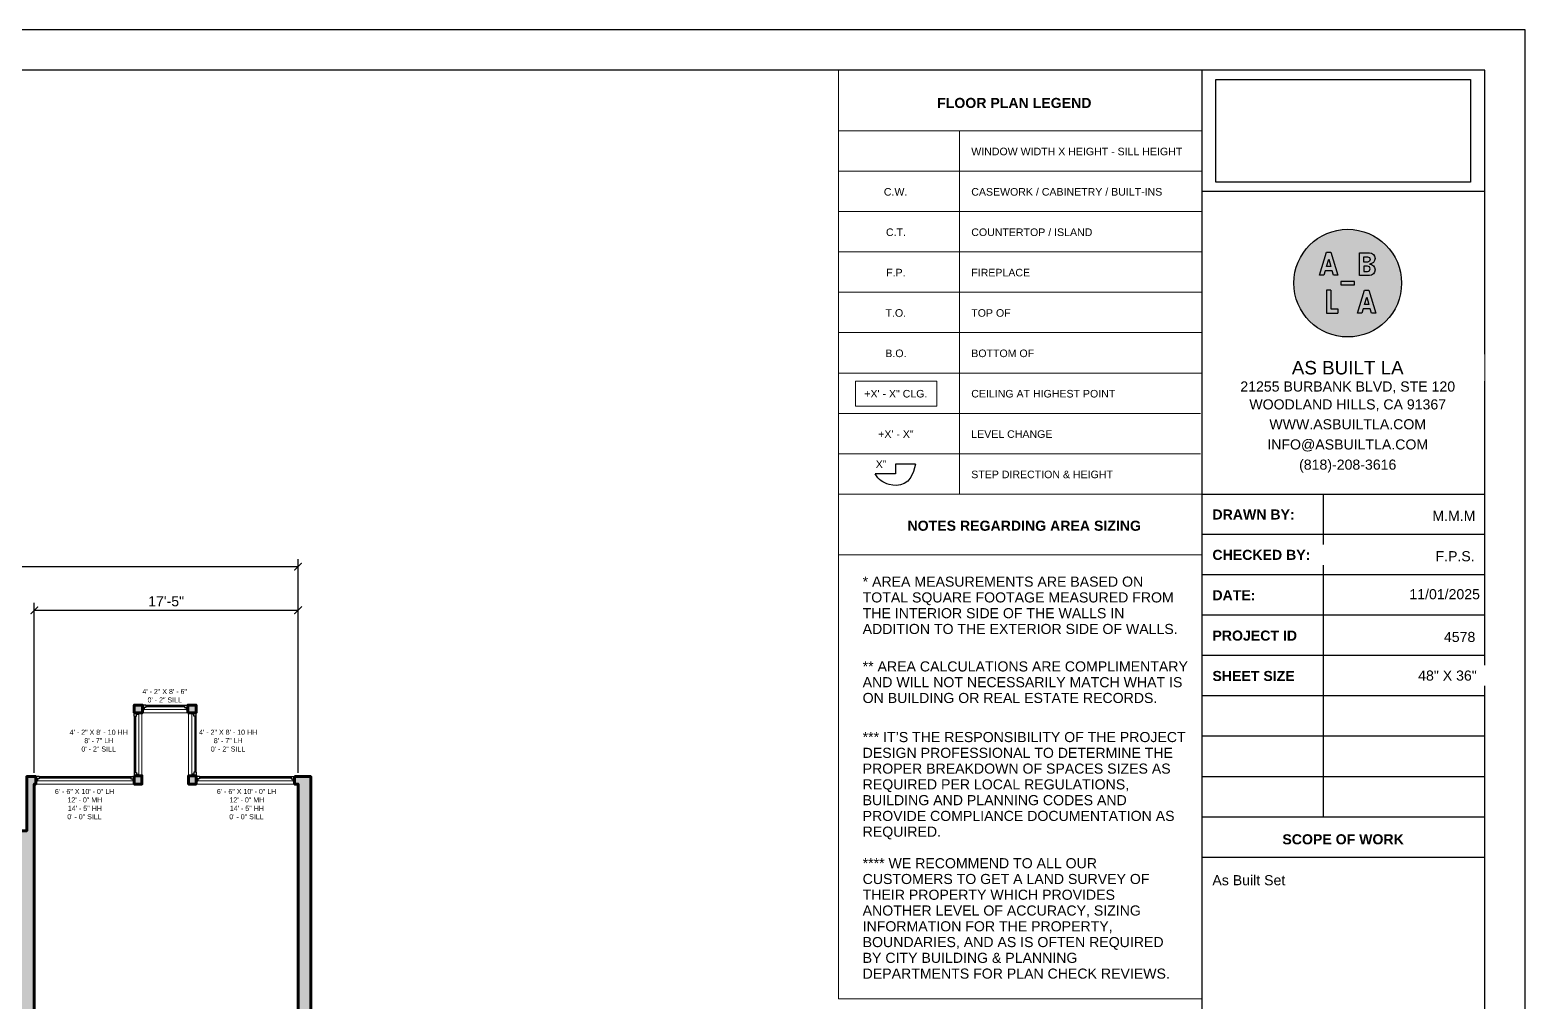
# Model space of a CAD drawing. Header units: inches. Extents: x -2078 to 106214, y -964 to 6385.
# Drawn here: x 70781 to 71966, y 4463 to 5233 of the extents above; entities that cross this region are included whole.
import ezdxf

# ---------------------------------------------------------------- set-up
doc = ezdxf.new("R2010")
doc.units = ezdxf.units.IN
doc.header["$MEASUREMENT"] = 0
doc.set_wipeout_variables(frame=1)
for name, color, linetype, lineweight in [('A-ANNO', 2, 'Continuous', 5), ('A-ANNO-DIMS', 1, 'Continuous', 9), ('A-DETAIL-2', 20, 'Continuous', 25), ('A-DETAIL-3', 40, 'Continuous', 15), ('A-GLAZ', 2, 'Continuous', 30), ('A-WALL', 3, 'Continuous', 40), ('A-WINDOWS', 2, 'Continuous', 18)]:
    doc.layers.add(name, color=color, linetype=linetype, lineweight=lineweight)
doc.layers.add('A-HATCH', color=9, linetype='Continuous')
doc.layers.add('A-TB', color=7, linetype='Continuous')
doc.styles.add('Arial_1', font='arial.ttf', dxfattribs={"height": 0.0625})
doc.styles.add('Arial_3', font='arial.ttf', dxfattribs={"height": 0.125})
doc.styles.add('Arial_5', font='arial.ttf', dxfattribs={"height": 0.09375})
doc.styles.add('Arial_B_2', font='arialbd.ttf', dxfattribs={"height": 0.125})
doc.styles.add('JC', font='arial.ttf', dxfattribs={"height": 0.125})
doc.dimstyles.new('JC-DIMS', dxfattribs={"dimtxt": 0.125, "dimasz": 0.09375, "dimexe": 0.09375, "dimexo": 0.09375, "dimgap": 0.046875, "dimtad": 1, "dimdec": 1, "dimzin": 0, "dimdsep": 46, "dimlunit": 4, "dimtxsty": 'JC', "dimblk": 'ARCHTICK', "dimcen": 0.09, "dimclrd": 1, "dimclre": 1, "dimclrt": 256, "dimadec": 0, "dimazin": 0, "dimtfac": 1, "dimtdec": 1, "dimtofl": 0, "dimtmove": 1, "dimatfit": 3, "dimfxl": 1, "dimtolj": 1, "dimtzin": 0, "dimarcsym": 0})
picture_1 = doc.add_image_def('image1.png', size_in_pixel=(151, 61))

# ---------------------------------------------------------------- blocks, each defined once
blk = doc.blocks.new('JC_FIXED WINDOW - MUNTIN - FIXED WINDOW-1510400-Seaver 3RD FL')
at = {"layer": 'A-GLAZ'}
for p, q in [((-39, 3), (-39, -3)), ((-36.25, 3), (-39, 3)), ((-38.5, 3), (-38.5, 1.25)), ((-38.5, 1.25), (-37.75, 1.25)), ((-36.25, 1.25), (-37.75, 1.25)), ((-37.75, 1.25), (-37.75, -0.5)), ((-36.25, 3), (-36.25, 1.25)), ((36.25, 3), (39, 3)), ((36.25, 3), (36.25, 1.25)), ((36.25, 1.25), (38.5, 1.25)), ((37.75, 1.25), (37.75, -0.5)), ((38.5, 3), (38.5, 1.25)), ((39, 3), (39, -3)), ((-39, -0.5), (-37.75, -0.5)), ((37.75, -0.5), (39, -0.5))]:
    blk.add_line(p, q, dxfattribs=at)
at = {"layer": 'A-GLAZ', "lineweight": 9}
for p, q in [((36.25, 3), (-36.25, 3)), ((37.75, -0.5), (-37.75, -0.5))]:
    blk.add_line(p, q, dxfattribs=at)
at = {"layer": 'A-GLAZ', "lineweight": 40}
blk.add_line((-36.25, 2.125), (36.25, 2.125), dxfattribs=at)
at = {"layer": 'A-WINDOWS'}
for p, q in [((39, 3), (-39, 3)), ((-39, -3), (39, -3))]:
    blk.add_line(p, q, dxfattribs=at)
blk = doc.blocks.new('JC_FIXED WINDOW - MUNTIN - FIXED WINDOW-1510801-Seaver 3RD FL')
at = {"layer": 'A-GLAZ'}
for p, q in [((-25, 3), (-25, -3)), ((-22.25, 3), (-25, 3)), ((-24.5, 3), (-24.5, 1.25)), ((-24.5, 1.25), (-23.75, 1.25)), ((-22.25, 1.25), (-23.75, 1.25)), ((-23.75, 1.25), (-23.75, -0.5)), ((-22.25, 3), (-22.25, 1.25)), ((22.25, 3), (25, 3)), ((22.25, 3), (22.25, 1.25)), ((22.25, 1.25), (24.5, 1.25)), ((23.75, 1.25), (23.75, -0.5)), ((24.5, 3), (24.5, 1.25)), ((25, 3), (25, -3)), ((-25, -0.5), (-23.75, -0.5)), ((23.75, -0.5), (25, -0.5))]:
    blk.add_line(p, q, dxfattribs=at)
at = {"layer": 'A-GLAZ', "lineweight": 9}
for p, q in [((22.25, 3), (-22.25, 3)), ((23.75, -0.5), (-23.75, -0.5))]:
    blk.add_line(p, q, dxfattribs=at)
at = {"layer": 'A-GLAZ', "lineweight": 40}
blk.add_line((-22.25, 2.125), (22.25, 2.125), dxfattribs=at)
at = {"layer": 'A-WINDOWS'}
for p, q in [((25, 3), (-25, 3)), ((-25, -3), (25, -3))]:
    blk.add_line(p, q, dxfattribs=at)
blk = doc.blocks.new('JC_FIXED WINDOW - MUNTIN - FIXED WINDOW-1510706-Seaver 3RD FL')
at = {"layer": 'A-GLAZ'}
for p, q in [((-18, 3), (-18, -3)), ((-15.25, 3), (-18, 3)), ((-17.5, 3), (-17.5, 1.25)), ((-17.5, 1.25), (-16.75, 1.25)), ((-15.25, 1.25), (-16.75, 1.25)), ((-16.75, 1.25), (-16.75, -0.5)), ((-15.25, 3), (-15.25, 1.25)), ((15.25, 3), (18, 3)), ((15.25, 3), (15.25, 1.25)), ((15.25, 1.25), (17.5, 1.25)), ((16.75, 1.25), (16.75, -0.5)), ((17.5, 3), (17.5, 1.25)), ((18, 3), (18, -3)), ((-18, -0.5), (-16.75, -0.5)), ((16.75, -0.5), (18, -0.5))]:
    blk.add_line(p, q, dxfattribs=at)
at = {"layer": 'A-GLAZ', "lineweight": 9}
for p, q in [((15.25, 3), (-15.25, 3)), ((16.75, -0.5), (-16.75, -0.5))]:
    blk.add_line(p, q, dxfattribs=at)
at = {"layer": 'A-GLAZ', "lineweight": 40}
blk.add_line((-15.25, 2.125), (15.25, 2.125), dxfattribs=at)
at = {"layer": 'A-WINDOWS'}
for p, q in [((18, 3), (-18, 3)), ((-18, -3), (18, -3))]:
    blk.add_line(p, q, dxfattribs=at)
blk = doc.blocks.new('_ArchTick')
at = {"color": 0, "linetype": 'ByBlock', "const_width": 0.15}
blk.add_lwpolyline([(-0.5, -0.5), (0.5, 0.5)], dxfattribs=at)
blk = doc.blocks.new('*D2600')
at = {"layer": 'A-ANNO-DIMS', "color": 1, "lineweight": -2, "transparency": 16777216}
for p, q in [((69798.7, 4591.9), (69798.7, 4813.2)), ((70993.7, 4643.8), (70993.7, 4813.2)), ((69798.7, 4807.2), (70993.7, 4807.2))]:
    blk.add_line(p, q, dxfattribs=at)
at = {"layer": 'Defpoints', "color": 0, "transparency": 16777216}
for p in [(70993.7, 4807.2), (70993.7, 4637.8), (69798.7, 4585.9)]:
    blk.add_point(p, dxfattribs=at)
at = {"layer": 'A-ANNO-DIMS', "color": 1, "lineweight": -2, "transparency": 16777216, "xscale": 6, "yscale": 6, "zscale": 6, "rotation": 180}
blk.add_blockref('_ArchTick', (69798.7, 4807.2), dxfattribs=at)
at = {"layer": 'A-ANNO-DIMS', "color": 1, "lineweight": -2, "transparency": 16777216, "xscale": 6, "yscale": 6, "zscale": 6}
blk.add_blockref('_ArchTick', (70993.7, 4807.2), dxfattribs=at)
at = {"layer": 'A-ANNO-DIMS', "color": 2, "transparency": 16777216, "insert": (70396.2, 4814.3), "char_height": 8, "attachment_point": 5, "style": 'JC'}
blk.add_mtext('\\A1;99\'-7"', dxfattribs=at)
blk = doc.blocks.new('*D2542')
at = {"layer": 'A-ANNO-DIMS', "color": 1, "lineweight": -2, "transparency": 16777216}
for p, q in [((70784.7, 4643.8), (70784.7, 4778.6)), ((70993.7, 4643.8), (70993.7, 4778.6)), ((70784.7, 4772.6), (70993.7, 4772.6))]:
    blk.add_line(p, q, dxfattribs=at)
at = {"layer": 'Defpoints', "color": 0, "transparency": 16777216}
for p in [(70993.7, 4772.6), (70784.7, 4637.8), (70993.7, 4637.8)]:
    blk.add_point(p, dxfattribs=at)
at = {"layer": 'A-ANNO-DIMS', "color": 1, "lineweight": -2, "transparency": 16777216, "xscale": 6, "yscale": 6, "zscale": 6, "rotation": 180}
blk.add_blockref('_ArchTick', (70784.7, 4772.6), dxfattribs=at)
at = {"layer": 'A-ANNO-DIMS', "color": 1, "lineweight": -2, "transparency": 16777216, "xscale": 6, "yscale": 6, "zscale": 6}
blk.add_blockref('_ArchTick', (70993.7, 4772.6), dxfattribs=at)
at = {"layer": 'A-ANNO-DIMS', "color": 2, "transparency": 16777216, "insert": (70889.2, 4779.7), "char_height": 8, "attachment_point": 5, "style": 'JC'}
blk.add_mtext('\\A1;17\'-5"', dxfattribs=at)
blk = doc.blocks.new('JC_TB_48x36 - JC_TB_3624-1264225-Floor Plans')
at = {"layer": 'A-TB'}
for p, q in [((47.997, 24.012), (-0.003, 24.012)), ((47.997, -11.988), (47.997, 24.012)), ((47.497, 23.512), (0.747, 23.512)), ((43.997, 23.512), (43.997, -11.488)), ((47.497, -11.488), (47.497, 23.512)), ((47.497, 22.012), (43.997, 22.012)), ((47.497, 18.262), (43.997, 18.262)), ((45.497, 18.262), (45.497, 14.263)), ((47.497, 17.762), (43.997, 17.762)), ((47.497, 17.263), (43.997, 17.263)), ((47.497, 16.763), (43.997, 16.763)), ((47.497, 16.263), (43.997, 16.263)), ((47.497, 15.763), (43.997, 15.763)), ((47.497, 15.263), (43.997, 15.263)), ((47.497, 14.763), (43.997, 14.763)), ((47.497, 14.263), (43.997, 14.263)), ((47.497, 13.763), (43.997, 13.763))]:
    blk.add_line(p, q, dxfattribs=at)
at = {"layer": 'A-TB', "char_height": 0.125, "attachment_point": 1, "bg_fill": 2}
for s, insert, width, style in [('(818)-208-3616', (45.182, 18.691), 1.44556, 'Arial_3'), ('SCOPE OF WORK', (44.992, 14.05), 1.82747, 'Arial_B_2')]:
    blk.add_mtext(s, dxfattribs=dict(at, insert=insert, width=width, style=style))
for s, insert, width, style in [('21255 Burbank Blvd, Ste 120', (44.596, 19.632), 2.74909, 'Arial_3'), ('INFO@ASBUILTLA.COM', (44.738, 18.941), 2.41138, 'Arial_3'), ('DRAWN BY:', (44.126, 18.073), 1.22463, 'Arial_B_2'), ('CHECKED BY:', (44.126, 17.573), 1.4645, 'Arial_B_2'), ('DATE:', (44.126, 17.073), 0.63441, 'Arial_B_2'), ('PROJECT ID', (44.126, 16.573), 1.26566, 'Arial_B_2'), ('SHEET SIZE', (44.126, 16.073), 1.23725, 'Arial_B_2'), ('48" X 36"', (46.673, 16.078), 0.87428, 'Arial_3')]:
    blk.add_mtext(s, dxfattribs=dict(at, insert=insert, width=width, style=style))
at = {"layer": 'A-TB', "insert": (44.513, 19.437), "char_height": 0.125, "width": 2.95425, "attachment_point": 1, "style": 'Arial_3', "bg_fill": 2}
blk.add_mtext('WOODLAND HILLS, CA 91367', dxfattribs=at)
at = {"layer": 'A-TB', "insert": (44.751, 19.191), "char_height": 0.125, "width": 2.37666, "attachment_point": 1, "style": 'Arial_3', "bg_fill": 2}
blk.add_mtext('WWW.ASBUILTLA.COM', dxfattribs=at)
blk = doc.blocks.new('Logo - ABLA - CAD Format')
at = {"layer": 'A-HATCH', "true_color": 0xc9ee63}
h = blk.add_hatch(color=71, dxfattribs=at)
h.dxf.hatch_style = 1
h.paths.add_polyline_path([(-0.707, 0.887), (-0.79, 0.617), (-0.624, 0.617)], flags=0)
h.paths.add_polyline_path([(0.595, 0.782), (0.736, 0.782, 1), (0.736, 0.977), (0.595, 0.977)], flags=0)
h.paths.add_polyline_path([(0.595, 0.438), (0.736, 0.438, 1), (0.736, 0.632), (0.595, 0.632)], flags=0)
h.paths.add_polyline_path([(0.624, -0.797), (0.79, -0.797), (0.707, -0.527)], flags=0)
h.paths.add_polyline_path([(-2, 0, 1), (2, 0, 1)])
h.paths.add_polyline_path([(0.803, 0.283), (0.44, 0.283), (0.44, 1.132), (0.803, 1.132, -1), (0.803, 0.707, -1)], flags=16)
h.paths.add_polyline_path([(0.736, 0.438), (0.595, 0.438), (0.595, 0.632), (0.736, 0.632, -1)], flags=0)
h.paths.add_polyline_path([(0.787, -0.267), (1.048, -1.116), (0.888, -1.116), (0.839, -0.957), (0.575, -0.957), (0.526, -1.116), (0.367, -1.116), (0.627, -0.267)], flags=16)
h.paths.add_polyline_path([(0.736, 0.782), (0.595, 0.782), (0.595, 0.977), (0.736, 0.977, -1)], flags=0)
h.paths.add_polyline_path([(0.707, -0.527), (0.79, -0.797), (0.624, -0.797)], flags=0)
h.paths.add_polyline_path([(0.25, 0.062), (0.25, -0.062), (-0.25, -0.062), (-0.25, 0.062)], flags=16)
h.paths.add_polyline_path([(-0.367, 0.298), (-0.526, 0.298), (-0.575, 0.458), (-0.839, 0.458), (-0.888, 0.298), (-1.048, 0.298), (-0.787, 1.147), (-0.627, 1.147)], flags=16)
h.paths.add_polyline_path([(-0.627, -0.267), (-0.627, -0.957), (-0.367, -0.957), (-0.367, -1.116), (-0.787, -1.116), (-0.787, -0.267)], flags=16)
h.paths.add_polyline_path([(-0.624, 0.617), (-0.79, 0.617), (-0.707, 0.887)], flags=0)
at = {"layer": 'A-HATCH'}
h = blk.add_hatch(color=250, dxfattribs=at)
h.dxf.hatch_style = 1
h.paths.add_polyline_path([(-0.627, 1.147), (-0.787, 1.147), (-1.048, 0.298), (-0.888, 0.298), (-0.839, 0.458), (-0.575, 0.458), (-0.526, 0.298), (-0.367, 0.298)])
h.paths.add_polyline_path([(-0.624, 0.617), (-0.79, 0.617), (-0.707, 0.887)], flags=16)
h.paths.add_polyline_path([(0.44, 0.283), (0.803, 0.283, 1), (0.803, 0.707, 1), (0.803, 1.132), (0.44, 1.132)])
h.paths.add_polyline_path([(0.595, 0.438), (0.595, 0.632), (0.736, 0.632, -1), (0.736, 0.438)], flags=16)
h.paths.add_polyline_path([(0.595, 0.782), (0.595, 0.977), (0.736, 0.977, -1), (0.736, 0.782)], flags=16)
h.paths.add_polyline_path([(0.367, -1.116), (0.526, -1.116), (0.575, -0.957), (0.839, -0.957), (0.888, -1.116), (1.048, -1.116), (0.787, -0.267), (0.627, -0.267)])
h.paths.add_polyline_path([(0.707, -0.527), (0.79, -0.797), (0.624, -0.797)], flags=16)
h.paths.add_polyline_path([(0.25, -0.062), (0.25, 0.062), (-0.25, 0.062), (-0.25, -0.062)])
h.paths.add_polyline_path([(-0.787, -1.116), (-0.367, -1.116), (-0.367, -0.957), (-0.627, -0.957), (-0.627, -0.267), (-0.787, -0.267)])
at = {"layer": 'A-HATCH', "true_color": 0xc9ee63}
h = blk.add_hatch(color=71, dxfattribs=at)
h.dxf.hatch_style = 1
h.paths.add_polyline_path([(-0.707, 0.887), (-0.79, 0.617), (-0.624, 0.617)])
h.paths.add_polyline_path([(0.736, 0.782, 1), (0.736, 0.977), (0.595, 0.977), (0.595, 0.782)])
h.paths.add_polyline_path([(0.595, 0.632), (0.595, 0.438), (0.736, 0.438, 1), (0.736, 0.632)])
h.paths.add_polyline_path([(0.624, -0.797), (0.79, -0.797), (0.707, -0.527)])
blk.add_circle((0, 0), 2)
at = {"layer": 'A-HATCH', "color": 250}
for points in [[(-0.627, 1.147), (-0.367, 0.298), (-0.526, 0.298), (-0.575, 0.458), (-0.839, 0.458), (-0.888, 0.298), (-1.048, 0.298), (-0.787, 1.147)], [(-0.707, 0.887), (-0.624, 0.617), (-0.79, 0.617)], [(0.25, 0.062), (-0.25, 0.062), (-0.25, -0.062), (0.25, -0.062)], [(0.787, -0.267), (1.048, -1.116), (0.888, -1.116), (0.839, -0.957), (0.575, -0.957), (0.526, -1.116), (0.367, -1.116), (0.627, -0.267)], [(0.707, -0.527), (0.79, -0.797), (0.624, -0.797)]]:
    blk.add_lwpolyline(points, close=True, dxfattribs=at)
for points in [[(0.803, 0.707, -1), (0.803, 0.283), (0.44, 0.283), (0.44, 1.132), (0.803, 1.132, -1)], [(0.595, 0.977), (0.736, 0.977, -1), (0.736, 0.782), (0.595, 0.782)], [(0.595, 0.438), (0.736, 0.438, 1), (0.736, 0.632), (0.595, 0.632)]]:
    blk.add_lwpolyline(points, format="xyb", close=True, dxfattribs=at)
for points in [[(-0.787, -0.267), (-0.787, -1.116), (-0.367, -1.116)], [(-0.627, -0.267), (-0.787, -0.267)], [(-0.627, -0.267), (-0.627, -0.957), (-0.367, -0.957)], [(-0.367, -0.957), (-0.367, -1.116)]]:
    blk.add_lwpolyline(points, dxfattribs=at)
blk = doc.blocks.new('TB-INFO-ABLA')
blk.add_wipeout([(168, 180), (168, 0), (0, 0), (0, 180)])
blk.add_wipeout([(168, 180), (168, 0), (0, 0), (0, 180)])
at = {"xscale": 16, "yscale": 16, "zscale": 16}
blk.add_blockref('Logo - ABLA - CAD Format', (86.6, 125.44), dxfattribs=at)
at = {"char_height": 6, "width": 168.6195, "attachment_point": 2, "style": 'JC', "bg_fill": 2}
for s, insert in [('21255 BURBANK BLVD, STE 120', (86.6, 66.99)), ('(818)-208-3616', (86.6, 20.54))]:
    blk.add_mtext(s, dxfattribs=dict(at, insert=insert))
for s, insert in [('WOODLAND HILLS, CA 91367', (86.6, 56.36)), ('INFO@ASBUILTLA.COM', (86.6, 32.54))]:
    blk.add_mtext(s, dxfattribs=dict(at, insert=insert))
at = {"insert": (86.6, 44.54), "char_height": 6, "width": 168.6195, "attachment_point": 2, "style": 'JC', "bg_fill": 2}
blk.add_mtext('WWW.ASBUILTLA.COM', dxfattribs=at)
blk.add_lwpolyline([(168, 180), (0, 180), (0, 0), (168, 0)], close=True)
at = {"insert": (86.6, 75.11), "char_height": 8, "width": 154.3467, "attachment_point": 5, "style": 'JC', "bg_fill": 2}
blk.add_mtext('AS BUILT LA ', dxfattribs=at)

msp = doc.modelspace()

# ---------------------------------------------------------------- hatches: boundary and pattern name
at = {"layer": 'A-HATCH'}
h = msp.add_hatch(color=256, dxfattribs=at)
h.dxf.hatch_style = 1
h.paths.add_polyline_path([(70067.139, 3713.046), (70053.274, 3721.031), (70017.589, 3659.073), (70031.453, 3651.088)])
h.paths.add_polyline_path([(70112.557, 3791.901), (70098.692, 3799.887), (70063.256, 3738.362), (70077.121, 3730.376)])
h.paths.add_polyline_path([(70136.04, 3832.672), (70141.947, 3842.928), (70134.646, 3847.133), (70136.117, 3849.686), (70130.051, 3853.179), (70128.581, 3850.626), (70128.082, 3850.914), (70120.757, 3838.197), (70106.525, 3846.394), (70105.527, 3844.661), (69910.997, 3956.703), (69915.466, 3964.573), (69909.379, 3968.029), (69852.844, 3868.46), (69858.932, 3865.004), (69907.541, 3950.616), (70102.033, 3838.595), (70100.536, 3835.996), (70114.768, 3827.798), (70108.674, 3817.218), (70122.539, 3809.232), (70129.052, 3820.54), (70163.918, 3800.459), (70170.905, 3812.591)])
h.paths.add_polyline_path([(69993.023, 3584.364), (69979.158, 3592.349), (69956.054, 3552.236), (69748.317, 3670.187), (69841.157, 3833.698), (69835.069, 3837.154), (69739.761, 3669.295), (69805.674, 3631.87), (69769.003, 3567.285), (69852.485, 3519.885), (69856.435, 3526.842), (69814.956, 3550.393), (69814.883, 3550.356), (69814.917, 3550.416), (69779.91, 3570.292), (69812.631, 3627.92), (69953.559, 3547.903), (69943.472, 3530.391), (69957.337, 3522.406)])
h.paths.add_polyline_path([(70009.403, 3612.804), (70043.697, 3593.052), (70050.684, 3605.183), (70016.39, 3624.935), (70021.471, 3633.757), (70007.607, 3641.742), (69989.14, 3609.68), (70003.005, 3601.695)])
h.paths.add_polyline_path([(69922.798, 3382.341), (69929.249, 3393.627), (69894.58, 3413.445), (69901.438, 3425.353), (69887.573, 3433.338), (69880.689, 3421.386), (69607.377, 3577.621), (69600.926, 3566.335), (69602.014, 3565.713), (69600.029, 3562.24), (69714.627, 3496.732), (69716.612, 3500.205)])
h.paths.add_polyline_path([(69947.355, 3505.075), (69933.49, 3513.061), (69897.555, 3450.669), (69911.42, 3442.684)])
h.paths.add_polyline_path([(70178.47, 3923.219), (70180.172, 3923.219), (70180.172, 3930.219), (70174.423, 3930.219), (70170.977, 3924.236), (70177.043, 3920.742)])
h.paths.add_polyline_path([(70277.746, 3930.219), (70264.172, 3930.219), (70264.172, 3923.219), (70265.865, 3923.219), (70265.865, 3916.219), (70279.091, 3916.219), (70279.091, 3874.903), (70291.091, 3874.903), (70291.091, 3916.219), (70303.108, 3916.219), (70303.108, 3930.219), (70290.746, 3930.219), (70290.746, 3946.903), (70287.746, 3946.903), (70287.746, 4171.903), (70322.358, 4171.903), (70322.358, 4178.903), (70271.051, 4178.903), (70271.051, 4171.903), (70280.746, 4171.903), (70280.746, 3946.903), (70277.746, 3946.903)])
h.paths.add_polyline_path([(70393.108, 3916.219), (70393.108, 3930.219), (70323.108, 3930.219), (70323.108, 3916.219)])
h.paths.add_polyline_path([(70485.608, 3916.219), (70485.608, 3930.219), (70413.108, 3930.219), (70413.108, 3916.219)])
h.paths.add_polyline_path([(70517.984, 3920.219), (70517.984, 3877.903), (70530.984, 3877.903), (70530.984, 3920.219), (70542.874, 3920.219), (70542.888, 3932.903), (70529.984, 3932.903), (70529.984, 3948.903), (70517.984, 3948.903), (70517.984, 3932.903), (70505.608, 3932.903), (70505.608, 3916.219), (70505.824, 3916.219), (70505.824, 3920.219)])
h.paths.add_polyline_path([(70562.874, 3932.903), (70562.874, 3914.219), (70633.489, 3914.219), (70633.489, 3928.219), (70615.746, 3928.219), (70615.746, 4120.395), (70685.239, 4120.395), (70685.239, 4099.432), (70756.746, 4099.432), (70756.746, 3928.219), (70745.824, 3928.219), (70745.824, 3920.219), (70759.622, 3920.219), (70759.622, 3878.903), (70777.746, 3878.903), (70777.746, 3858.395), (70791.574, 3858.395), (70791.574, 3866.395), (70787.746, 3866.395), (70787.746, 4136.837), (70787.746, 4145.77), (70761.746, 4145.77), (70761.746, 4146.27), (70756.746, 4146.27), (70756.746, 4104.432), (70690.239, 4104.432), (70690.239, 4125.395), (70615.746, 4125.395), (70615.746, 4178.903), (70575.239, 4178.903), (70575.239, 4171.903), (70610.746, 4171.903), (70610.746, 3932.903)])
h.paths.add_polyline_path([(70725.324, 3914.219), (70725.324, 3920.219), (70725.824, 3920.219), (70725.824, 3928.219), (70653.489, 3928.219), (70653.489, 3914.219)], flags=17)
h.paths.add_polyline_path([(70993.746, 3866.395), (70993.574, 3866.395), (70993.574, 3858.395), (71019.746, 3858.395), (71019.746, 3882.572), (71023.122, 3882.572), (71023.122, 3890.572), (71019.746, 3890.572), (71019.746, 4146.438), (71003.746, 4146.438), (71003.746, 4146.403), (70993.746, 4146.403), (70993.746, 4138.837)])
h.paths.add_polyline_path([(71003.746, 4331.403), (70993.746, 4331.403), (70993.746, 4290.204), (70993.746, 4286.403), (71003.746, 4286.403), (71003.746, 4287.438), (71019.746, 4287.438), (71019.746, 4348.286), (71003.746, 4348.286)])
h.paths.add_polyline_path([(70993.746, 4386.403), (71003.746, 4386.403), (71003.746, 4384.286), (71019.746, 4384.286), (71019.746, 4408.286), (71020.622, 4408.286), (71020.622, 4418.286), (71019.746, 4418.286), (71019.746, 4435.438), (71003.746, 4435.438), (71003.746, 4640.802), (70990.934, 4640.802), (70990.934, 4634.802), (70993.746, 4634.802)])
h.paths.add_polyline_path([(70784.746, 4634.802), (70785.934, 4634.802), (70785.934, 4640.802), (70778.746, 4640.802), (70778.746, 4597.903), (70742.239, 4597.903), (70742.239, 4585.903), (70754.746, 4585.903), (70754.746, 4298.903), (70713.239, 4298.903), (70713.239, 4291.903), (70756.746, 4291.903), (70756.746, 4286.52), (70761.746, 4286.52), (70761.746, 4287.182), (70784.746, 4287.182), (70784.746, 4290.204), (70785.746, 4290.204), (70785.746, 4292.204), (70784.746, 4292.204)])
h.paths.add_polyline_path([(70869.934, 4641.397), (70863.934, 4641.397), (70863.934, 4640.802), (70863.934, 4634.802), (70869.934, 4634.802)])
h.paths.add_polyline_path([(70912.934, 4640.802), (70912.934, 4641.403), (70906.934, 4641.403), (70906.934, 4634.802), (70912.934, 4634.802)])
h.paths.add_polyline_path([(70863.934, 4691.397), (70869.934, 4691.397), (70869.934, 4691.403), (70870.434, 4691.403), (70870.434, 4697.403), (70863.934, 4697.403)])
h.paths.add_polyline_path([(70912.934, 4691.403), (70912.934, 4697.403), (70906.434, 4697.403), (70906.434, 4691.403), (70906.934, 4691.403)])
h.paths.add_polyline_path([(70722.239, 4585.903), (70722.239, 4597.903), (70722.239, 4607.903), (70650.489, 4607.903), (70650.489, 4585.903)])
h.paths.add_polyline_path([(70560.989, 4607.903), (70560.989, 4585.903), (70630.489, 4585.903), (70630.489, 4607.903)], flags=17)
h.paths.add_polyline_path([(70513.746, 4572.152), (70518.746, 4572.152), (70518.746, 4298.903), (70480.239, 4298.903), (70480.239, 4291.903), (70677.239, 4291.903), (70677.239, 4298.903), (70524.746, 4298.903), (70524.746, 4572.152), (70526.746, 4572.152), (70526.746, 4585.903), (70540.989, 4585.903), (70540.989, 4601.903), (70528.488, 4601.903), (70528.488, 4643.219), (70515.488, 4643.219), (70515.488, 4601.903), (70501.583, 4601.903), (70501.583, 4585.903), (70513.746, 4585.903)])
h.paths.add_polyline_path([(70285.746, 4298.903), (70285.746, 4570.152), (70286.746, 4570.152), (70286.746, 4585.903), (70299.254, 4585.903), (70299.254, 4597.903), (70299.254, 4600.903), (70288.731, 4600.903), (70288.731, 4642.219), (70275.731, 4642.219), (70275.731, 4600.903), (70261.754, 4600.903), (70261.754, 4597.903), (70261.754, 4585.903), (70273.746, 4585.903), (70273.746, 4570.152), (70279.746, 4570.152), (70279.746, 4298.903), (70242.504, 4298.903), (70242.504, 4291.903), (70444.239, 4291.903), (70444.239, 4298.903)])
h.paths.add_polyline_path([(70319.254, 4606.903), (70319.254, 4597.903), (70319.254, 4585.903), (70390.754, 4585.903), (70390.754, 4597.903), (70390.754, 4606.903)], flags=17)
h.paths.add_polyline_path([(70410.754, 4606.903), (70410.754, 4597.903), (70410.754, 4585.903), (70481.583, 4585.903), (70481.583, 4597.903), (70481.583, 4606.903)])
h.paths.add_polyline_path([(70170.303, 4605.903), (70170.303, 4585.903), (70241.754, 4585.903), (70241.754, 4597.903), (70241.754, 4605.903)])
h.paths.add_polyline_path([(70150.303, 4585.903), (70150.303, 4597.903), (70150.303, 4605.903), (70079.803, 4605.903), (70079.803, 4597.903), (70079.803, 4585.903)], flags=17)
h.paths.add_polyline_path([(70045.746, 4298.903), (70045.746, 4569.152), (70046.746, 4569.152), (70046.746, 4585.903), (70059.803, 4585.903), (70059.803, 4597.903), (70059.803, 4600.903), (70048.859, 4600.903), (70048.859, 4641.219), (70035.859, 4641.219), (70035.859, 4600.903), (70023.303, 4600.903), (70023.303, 4597.903), (70023.303, 4585.903), (70033.746, 4585.903), (70033.746, 4569.152), (70039.746, 4569.152), (70039.746, 4298.903), (70036.773, 4298.903), (70036.773, 4291.903), (70208.504, 4291.903), (70208.504, 4298.903)])
h.paths.add_polyline_path([(69930.803, 4604.903), (69930.803, 4597.903), (69930.803, 4585.903), (70003.303, 4585.903), (70003.303, 4597.903), (70003.303, 4604.903)])
h.paths.add_polyline_path([(69910.803, 4585.903), (69910.803, 4597.903), (69910.803, 4604.903), (69840.303, 4604.903), (69840.303, 4597.903), (69840.303, 4585.903)])
h.paths.add_polyline_path([(69767.901, 4540.818), (69757.487, 4546.78), (69750.544, 4550.754), (69715.519, 4489.57), (69722.462, 4485.595), (69722.474, 4485.617), (69732.889, 4479.655)])
h.paths.add_polyline_path([(69949.377, 4269.332), (69967.532, 4258.991), (69989.239, 4271.432), (69989.239, 4291.903), (70000.773, 4291.903), (70000.773, 4298.903), (69997.492, 4298.903), (69997.492, 4317.066), (70002.469, 4319.918), (69999.982, 4324.256), (69914.957, 4275.525), (69916.946, 4272.054), (69913.91, 4270.314), (69916.396, 4265.976), (69919.433, 4267.716), (69930.526, 4248.361), (69919.046, 4228.206), (69884.683, 4247.8), (69890.368, 4251.058), (69887.882, 4255.396), (69879.642, 4250.674), (69683.742, 4362.371), (69685.226, 4364.975), (69671.666, 4372.707), (69677.619, 4383.105), (69667.205, 4389.067), (69664.468, 4390.627), (69658.329, 4379.861), (69622.859, 4400.166), (69616.897, 4389.751), (69652.385, 4369.436), (69646.277, 4358.723), (69659.371, 4351.228), (69665.705, 4362.292), (69679.283, 4354.55), (69680.275, 4356.29), (69915.582, 4222.124), (69897.028, 4189.551), (69902.241, 4186.581)])
h.paths.add_polyline_path([(69596.544, 4281.733), (69603.487, 4277.759), (69603.499, 4277.78), (69613.913, 4271.818), (69649.435, 4333.871), (69639.02, 4339.832), (69639.008, 4339.811), (69632.065, 4343.785)])
h.paths.add_polyline_path([(69551.471, 4202.997), (69568.829, 4193.061), (69603.977, 4254.461), (69593.563, 4260.423), (69593.571, 4260.437), (69586.633, 4264.421)])
h.paths.add_polyline_path([(69552.682, 4164.854), (69558.889, 4175.698), (69545.228, 4183.518), (69538.656, 4171.99), (69503.696, 4192.003), (69497.735, 4181.588), (69532.712, 4161.566), (69526.654, 4150.942), (69529.845, 4149.116), (69529.848, 4149.121), (69540.262, 4143.159), (69546.72, 4154.44), (69559.381, 4147.221), (69565.325, 4157.646)])
h.paths.add_polyline_path([(69530.326, 4125.802), (69519.912, 4131.763), (69512.969, 4135.738), (69477.447, 4073.686), (69494.804, 4063.75)])
h.paths.add_polyline_path([(69488.905, 3939.473), (69479.45, 3922.889), (69475.803, 3924.96), (69473.334, 3920.612), (69482.191, 3915.583), (69490.155, 3929.551), (69547.17, 3897.042), (69497.382, 3809.355), (69384.991, 3871.918), (69410.901, 3917.18), (69400.486, 3923.141), (69393.544, 3927.116), (69357.785, 3864.65), (69375.143, 3854.714), (69375.448, 3855.248), (69402.207, 3840.006), (69375.813, 3793.52), (69373.536, 3794.821), (69372.048, 3792.217), (69379.953, 3787.698), (69381.442, 3790.302), (69378.418, 3792.031), (69404.814, 3838.521), (69430.882, 3823.673), (69404.463, 3777.143), (69404.014, 3777.399), (69402.525, 3774.795), (69408.986, 3771.101), (69410.475, 3773.706), (69407.067, 3775.654), (69433.489, 3822.188), (69460.56, 3806.768), (69433.98, 3760.269), (69433.048, 3760.802), (69431.559, 3758.198), (69435.096, 3756.176), (69463.167, 3805.283), (69572.478, 3743.019), (69534.627, 3676.567), (69587.631, 3646.375), (69583.377, 3638.907), (69588.591, 3635.937), (69606.531, 3667.433), (69601.318, 3670.403), (69593.571, 3656.802), (69546.649, 3683.529), (69576.581, 3736.078), (69623.503, 3709.351), (69619.136, 3701.684), (69624.349, 3698.714), (69663.258, 3767.022), (69658.044, 3769.992), (69642.944, 3743.482), (69608.461, 3732.581), (69585.883, 3745.401), (69574.22, 3778.413), (69596.778, 3817.976), (69589.828, 3821.939), (69588.141, 3818.979), (69585.535, 3820.465), (69584.049, 3817.859), (69586.655, 3816.373), (69562.109, 3773.324), (69533.276, 3789.374), (69557.545, 3832.971), (69561.462, 3830.737), (69562.948, 3833.343), (69555.13, 3837.801), (69553.644, 3835.195), (69554.938, 3834.457), (69530.655, 3790.833), (69503.498, 3805.95), (69528.306, 3849.642), (69531.057, 3848.073), (69532.543, 3850.68), (69529.787, 3852.251), (69553.251, 3893.575), (69648.062, 3839.516), (69618.421, 3787.313), (69625.378, 3783.363), (69655.012, 3835.554), (69685.49, 3818.176), (69675.862, 3801.273), (69681.076, 3798.304), (69716.559, 3860.597), (69711.345, 3863.567), (69689.45, 3825.127)])
h.paths.add_polyline_path([(69427.222, 3945.692), (69440.004, 3938.404), (69440.492, 3939.259), (69442.028, 3938.387), (69444.497, 3942.735), (69442.968, 3943.603), (69445.951, 3948.856), (69433.184, 3956.105), (69439.479, 3967.102), (69427.041, 3974.216), (69420.791, 3963.256), (69384.927, 3983.787), (69378.468, 3972.504), (69414.352, 3951.963), (69408.467, 3941.641), (69420.847, 3934.554)])
h.paths.add_polyline_path([(69317.856, 3754.641), (69319.997, 3758.381), (69306.085, 3766.337), (69298.997, 3753.904), (69264.644, 3773.541), (69258.192, 3762.255), (69464.746, 3644.181), (69462.761, 3640.708), (69578.105, 3574.773), (69586.541, 3589.532), (69568.147, 3600.047), (69570.773, 3604.656), (69565.559, 3607.626), (69562.938, 3603.024), (69469.462, 3656.459), (69498.289, 3706.889), (69492.212, 3710.363), (69468.347, 3668.615)])
h.paths.add_polyline_path([(69312.721, 3785.576), (69319.515, 3781.693), (69319.519, 3781.7), (69329.933, 3775.739), (69347.424, 3806.293), (69349.475, 3805.12), (69350.964, 3807.724), (69348.914, 3808.896), (69365.206, 3837.357), (69347.889, 3847.255)])
h.paths.add_polyline_path([(69626.402, 4390.736), (69655.682, 4390.736), (69655.682, 4398.978), (69626.402, 4398.978)], flags=24)
h.paths.add_polyline_path([(69519.991, 4186.041), (69549.27, 4186.041), (69549.27, 4194.284), (69519.991, 4194.284)], flags=9)
h.paths.add_polyline_path([(69386.2, 3974.732), (69415.48, 3974.732), (69415.48, 3982.975), (69386.2, 3982.975)], flags=24)
h.paths.add_polyline_path([(69381.867, 3981.399), (69419.163, 3981.399), (69419.163, 3989.642), (69381.867, 3989.642)], flags=9)

# ---------------------------------------------------------------- linework, layer by layer
at = {"layer": 'A-DETAIL-2'}
for p, q in [((71466.992, 4880.724), (71450.992, 4880.724)), ((71482.992, 4888.555), (71466.992, 4888.555)), ((71466.992, 4888.555), (71466.992, 4880.724))]:
    msp.add_line(p, q, dxfattribs=at)
msp.add_open_spline([(71482.992, 4888.555), (71479.497, 4870.574), (71461.793, 4870.574), (71453.552, 4875.974), (71450.992, 4880.724)], degree=3, knots=[0, 0, 0, 0, 0.0199103671, 0.0342127174, 0.0342127174, 0.0342127174, 0.0342127174], dxfattribs=at)
at = {"layer": 'A-DETAIL-3', "lineweight": 9}
for p, q in [((71709.88, 5200.663), (71421.88, 5200.663)), ((71421.88, 5200.663), (71421.88, 4864.663)), ((71709.88, 5152.663), (71421.88, 5152.663)), ((71517.88, 5152.663), (71517.88, 4864.663)), ((71709.88, 5120.663), (71421.88, 5120.663)), ((71709.88, 4768.663), (71709.88, 5104.663)), ((71709.88, 5104.663), (71709.88, 5056.663)), ((71709.88, 5088.663), (71421.88, 5088.663)), ((71709.88, 5056.663), (71421.88, 5056.663)), ((71709.88, 5024.663), (71421.88, 5024.663)), ((71709.88, 4992.663), (71421.88, 4992.663)), ((71709.88, 4960.663), (71421.88, 4960.663)), ((71709.88, 4928.663), (71421.88, 4928.663)), ((71709.88, 4896.663), (71421.88, 4896.663)), ((71709.88, 4864.663), (71421.88, 4864.663)), ((71421.88, 4864.663), (71421.88, 4464.663)), ((71709.88, 4864.663), (71421.88, 4864.663)), ((71709.88, 4464.663), (71709.88, 4864.663)), ((71421.88, 4816.663), (71709.88, 4816.663)), ((71421.88, 4464.663), (71709.88, 4464.663))]:
    msp.add_line(p, q, dxfattribs=at)

# ---------------------------------------------------------------- block references
at = {"layer": 'A-WINDOWS'}
for p, rotation in [((70866.934, 4666.397), 89.99999999999991), ((70909.934, 4666.403), 269.9999999999995)]:
    msp.add_blockref('JC_FIXED WINDOW - MUNTIN - FIXED WINDOW-1510801-Seaver 3RD FL', p, dxfattribs=dict(at, rotation=rotation))
for name, p in [('JC_FIXED WINDOW - MUNTIN - FIXED WINDOW-1510706-Seaver 3RD FL', (70888.434, 4694.403)), ('JC_FIXED WINDOW - MUNTIN - FIXED WINDOW-1510400-Seaver 3RD FL', (70824.934, 4637.802)), ('JC_FIXED WINDOW - MUNTIN - FIXED WINDOW-1510400-Seaver 3RD FL', (70951.934, 4637.802))]:
    msp.add_blockref(name, p, dxfattribs=at)

# ---------------------------------------------------------------- texts
at = {"layer": 'A-ANNO', "insert": (70799.042, 4630.961), "char_height": 4, "width": 50.43267, "attachment_point": 1, "style": 'Arial_1'}
msp.add_mtext('\\pi1.99669;6\' - 6" X 10\' - 0" LH\\P\\pi11.9544;12\' - 0" MH\\P\\pi12.26409;14\' - 5" HH\\P\\pi11.79205;0\' - 0" SILL', dxfattribs=at)
at = {"layer": 'A-TB', "char_height": 8, "attachment_point": 1, "style": 'Arial_3', "bg_fill": 3, "box_fill_scale": 1.25, "bg_fill_color": 256, "bg_fill_true_color": 13158600, "bg_fill_transparency": 0}
for s, insert, width in [('M.M.M', (71892.402, 4851.482), 41.006), ('F.P.S.', (71894.896, 4819.482), 37.976), ('4578', (71901.573, 4755.482), 29.896), ('As Built Set', (71718.12, 4562.649), 70.498)]:
    msp.add_mtext(s, dxfattribs=dict(at, insert=insert, width=width))

# ---------------------------------------------------------------- dimensions: what is measured, and where the dimension line sits
at = {"layer": 'A-ANNO-DIMS'}
for base, p1, picture, middle in [((70993.746, 4807.185), (69798.745, 4585.903), '*D2600', (70396.246, 4814.27)), ((70993.746, 4772.567), (70784.746, 4637.802), '*D2542', (70889.246, 4779.651))]:
    dim = msp.add_linear_dim(base=base, p1=p1, p2=(70993.746, 4637.802), dimstyle='JC-DIMS', override={"dimdec": 0, "dimclrt": 2}, dxfattribs=at)
    dim.commit()
    dim.dimension.update_dxf_attribs({"geometry": picture, "text_midpoint": middle})

# ---------------------------------------------------------------- next in the draw order: block references
at = {"layer": 'A-TB', "xscale": 64, "yscale": 64, "zscale": 64}
msp.add_blockref('JC_TB_48x36 - JC_TB_3624-1264225-Floor Plans', (68894.08, 3695.863), dxfattribs=at)

# ---------------------------------------------------------------- next in the draw order: linework, layer by layer
at = {"layer": 'A-ANNO', "flags": 128}
msp.add_lwpolyline([(71435.382, 4954.233), (71499.68, 4954.233), (71499.68, 4934.317), (71435.382, 4934.317)], close=True, dxfattribs=at)
at = {"layer": 'A-WALL', "lineweight": 60}
for points in [[(70863.934, 4691.397), (70869.934, 4691.397), (70869.934, 4691.403), (70870.434, 4691.403), (70870.434, 4697.403), (70863.934, 4697.403)], [(70906.434, 4691.403), (70906.934, 4691.403), (70912.934, 4691.403), (70912.934, 4697.403), (70906.434, 4697.403)], [(70756.746, 4291.903), (70756.746, 4286.52), (70761.746, 4286.52), (70761.746, 4287.182), (70784.746, 4287.182), (70784.746, 4290.204), (70785.746, 4290.204), (70785.746, 4292.204), (70784.746, 4292.204), (70784.746, 4634.802), (70785.934, 4634.802), (70785.934, 4640.802), (70778.746, 4640.802), (70778.746, 4597.903), (70742.239, 4597.903), (70742.239, 4585.903), (70754.746, 4585.903), (70754.746, 4298.903), (70713.239, 4298.903), (70713.239, 4291.903)], [(70863.934, 4641.397), (70863.934, 4640.802), (70863.934, 4634.802), (70869.934, 4634.802), (70869.934, 4641.397)], [(70912.934, 4640.802), (70912.934, 4641.403), (70906.934, 4641.403), (70906.934, 4634.802), (70912.934, 4634.802)], [(70990.934, 4640.802), (70990.934, 4634.802), (70993.746, 4634.802), (70993.746, 4386.403), (71003.746, 4386.403), (71003.746, 4384.286), (71019.746, 4384.286), (71019.746, 4408.286), (71020.622, 4408.286), (71020.622, 4418.286), (71019.746, 4418.286), (71019.746, 4435.438), (71003.746, 4435.438), (71003.746, 4640.802)]]:
    msp.add_lwpolyline(points, close=True, dxfattribs=at)

# ---------------------------------------------------------------- next in the draw order: block references
at = {"xscale": 1.333333333333333, "yscale": 1.333333333333333, "zscale": 1.333333333333333}
msp.add_blockref('TB-INFO-ABLA', (71709.88, 4864.663), dxfattribs=at)

# ---------------------------------------------------------------- next in the draw order: texts
at = {"layer": 'A-ANNO', "lineweight": 50, "char_height": 8, "attachment_point": 1}
for s, insert, width, style in [('FLOOR PLAN LEGEND', (71500.011, 5178.754), 147.46, 'Arial_B_2'), ('NOTES REGARDING AREA SIZING', (71476.529, 4843.628), 221.998, 'Arial_B_2'), ('* AREA MEASUREMENTS ARE BASED ON ', (71441.029, 4799.303), 273.508, 'Arial_3'), ('TOTAL SQUARE FOOTAGE MEASURED FROM ', (71441.029, 4786.803), 302.394, 'Arial_3'), ('THE INTERIOR SIDE OF THE WALLS IN ', (71441.029, 4774.303), 256.136, 'Arial_3'), ('ADDITION TO THE EXTERIOR SIDE OF WALLS.', (71441.029, 4761.803), 303.202, 'Arial_3'), ('** AREA CALCULATIONS ARE COMPLIMENTARY ', (71441.029, 4732.106), 315.928, 'Arial_3'), ('AND WILL NOT NECESSARILY MATCH WHAT IS ', (71441.029, 4719.606), 312.09, 'Arial_3'), ('ON BUILDING OR REAL ESTATE RECORDS.', (71441.029, 4707.106), 283.002, 'Arial_3'), ('*** IT', (71441.029, 4676.108), 31.714, 'Arial_3'), ('’', (71467.196, 4676.108), 3.03, 'Arial_3'), ('S THE RESPONSIBILITY OF THE PROJECT ', (71469.696, 4676.108), 279.972, 'Arial_3'), ('DESIGN PROFESSIONAL TO DETERMINE THE ', (71441.029, 4663.608), 301.99, 'Arial_3'), ('PROPER BREAKDOWN OF SPACES SIZES AS ', (71441.029, 4651.108), 300.98, 'Arial_3'), ('REQUIRED PER LOCAL REGULATIONS, ', (71441.029, 4638.608), 259.57, 'Arial_3'), ('BUILDING AND PLANNING CODES AND ', (71441.029, 4626.108), 257.146, 'Arial_3'), ('PROVIDE COMPLIANCE DOCUMENTATION AS ', (71441.029, 4613.608), 303, 'Arial_3'), ('REQUIRED.', (71441.029, 4601.108), 75.144, 'Arial_3'), ('**** WE RECOMMEND TO ALL OUR ', (71441.029, 4576.111), 228.866, 'Arial_3'), ('CUSTOMERS TO GET A LAND SURVEY OF ', (71441.029, 4563.611), 279.366, 'Arial_3'), ('THEIR PROPERTY WHICH PROVIDES ', (71441.029, 4551.111), 246.844, 'Arial_3'), ('ANOTHER LEVEL OF ACCURACY, SIZING ', (71441.029, 4538.611), 271.084, 'Arial_3'), ('INFORMATION FOR THE PROPERTY, ', (71441.029, 4526.111), 243.814, 'Arial_3'), ('BOUNDARIES, AND AS IS OFTEN REQUIRED ', (71441.029, 4513.611), 293.102, 'Arial_3'), ('BY CITY BUILDING & PLANNING ', (71441.029, 4501.111), 210.282, 'Arial_3'), ('DEPARTMENTS FOR PLAN CHECK REVIEWS.', (71441.029, 4488.611), 295.728, 'Arial_3')]:
    msp.add_mtext(s, dxfattribs=dict(at, insert=insert, width=width, style=style))
at = {"layer": 'A-ANNO', "attachment_point": 1}
for s, insert, char_height, width, style in [('WINDOW WIDTH X HEIGHT - SILL HEIGHT', (71527.088, 5139.28), 6, 205.232, 'Arial_5'), ('C.W.', (71457.829, 5107.28), 6, 23.23, 'Arial_5'), ('CASEWORK / CABINETRY / BUILT-INS', (71527.088, 5107.28), 6, 185.436, 'Arial_5'), ('C.T.', (71459.495, 5075.28), 6, 19.392, 'Arial_5'), ('COUNTERTOP / ISLAND', (71527.088, 5075.28), 6, 117.766, 'Arial_5'), ('F.P.', (71459.662, 5043.28), 6, 18.786, 'Arial_5'), ('FIREPLACE', (71527.088, 5043.28), 6, 56.964, 'Arial_5'), ('T.O.', (71459.162, 5011.28), 6, 19.998, 'Arial_5'), ('TOP OF', (71527.088, 5011.28), 6, 38.38, 'Arial_5'), ('B.O.', (71458.995, 4979.28), 6, 20.604, 'Arial_5'), ('BOTTOM OF ', (71527.088, 4979.28), 6, 64.236, 'Arial_5'), ('+X\' - X" CLG.', (71442.335, 4947.28), 6, 61.004, 'Arial_5'), ('CEILING AT HIGHEST POINT', (71527.088, 4947.28), 6, 139.38, 'Arial_5'), ('+X\' - X"', (71453.329, 4915.28), 6, 34.138, 'Arial_5'), ('LEVEL CHANGE', (71527.088, 4915.28), 6, 78.982, 'Arial_5'), ('X"', (71451.413, 4891.438), 6, 10.302, 'Arial_5'), ('STEP DIRECTION & HEIGHT', (71527.088, 4883.28), 6, 137.36, 'Arial_5'), ('\\pi7.73475;4\' - 2" X 8\' - 6"\\P\\pi11.79205;0\' - 2" SILL', (70862.654, 4710.201), 4, 50.43267, 'Arial_1'), ('\\pi2.45508;4\' - 2" X 8\' - 10 HH\\P\\pi14.09082;8\' - 7" LH\\P\\pi11.79205;0\' - 2" SILL', (70810.283, 4677.939), 4, 50.43267, 'Arial_1'), ('\\pi2.45508;4\' - 2" X 8\' - 10 HH\\P\\pi14.09082;8\' - 7" LH\\P\\pi11.79205;0\' - 2" SILL', (70912.814, 4677.939), 4, 50.43267, 'Arial_1'), ('\\pi1.99669;6\' - 6" X 10\' - 0" LH\\P\\pi11.9544;12\' - 0" MH\\P\\pi12.26409;14\' - 5" HH\\P\\pi11.79205;0\' - 0" SILL', (70927.385, 4630.961), 4, 50.43267, 'Arial_1')]:
    msp.add_mtext(s, dxfattribs=dict(at, insert=insert, char_height=char_height, width=width, style=style))
at = {"layer": 'A-TB', "insert": (71874.179, 4789.351), "char_height": 8, "width": 52.52, "attachment_point": 1, "style": 'Arial_3', "bg_fill": 2}
msp.add_mtext('11/01/2025', dxfattribs=at)

# ---------------------------------------------------------------- next in the draw order: pictures from other files: only their frames are drawn
at = {"color": 7, "true_color": 0xffffff}
image = msp.add_image(picture_1, insert=(71720.977, 5111.883), size_in_units=(201.555, 81.423), dxfattribs=at)
image.dxf.flags = 15

doc.saveas('drawing.dxf')
